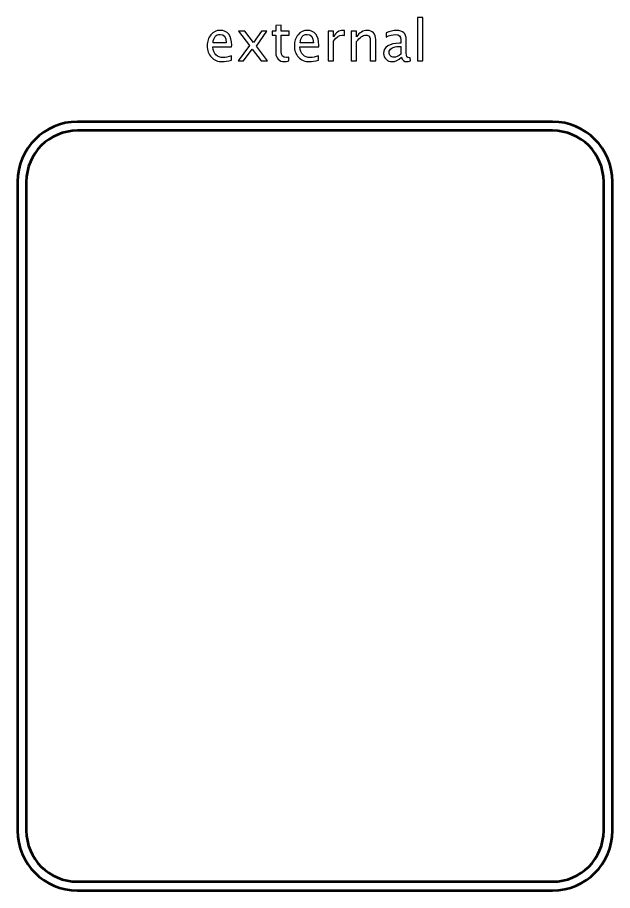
# Model space of a CAD drawing. Header units: centimetres. Extents: x -201 to 63, y -83 to 73.
# Drawn here: x 27.8 to 41.2, y 31.85 to 51.5 of the extents above; entities that cross this region are included whole.
import ezdxf

# ---------------------------------------------------------------- set-up
doc = ezdxf.new("R2010")
doc.units = ezdxf.units.CM
doc.header["$MEASUREMENT"] = 0
doc.layers.add('Layer 1', color=7, linetype='Continuous')

msp = doc.modelspace()

# ---------------------------------------------------------------- linework, layer by layer
at = {"layer": 'Layer 1'}
for points, knots in [([(36.80483, 50.51805), (36.80483, 50.51805), (36.80483, 51.49722), (36.80483, 51.49722), (36.80483, 51.49722), (36.80483, 51.49722), (36.92675, 51.49722), (36.92675, 51.49722), (36.92675, 51.49722), (36.92675, 51.49722), (36.92675, 50.51805), (36.92675, 50.51805), (36.92675, 50.51805), (36.92675, 50.51805), (36.80483, 50.51805), (36.80483, 50.51805)], [0, 0, 0, 0, 0.2, 0.2, 0.2, 0.2, 0.4, 0.4, 0.4, 0.4, 0.6, 0.6, 0.6, 0.6, 1, 1, 1, 1]), ([(33.9141, 50.51826), (33.87642, 50.50789), (33.84362, 50.50281), (33.81589, 50.50281), (33.81589, 50.50281), (33.75366, 50.50281), (33.70519, 50.52059), (33.67047, 50.55615), (33.67047, 50.55615), (33.63555, 50.59171), (33.61819, 50.64103), (33.61819, 50.70432), (33.61819, 50.70432), (33.61819, 50.70432), (33.61819, 51.09971), (33.61819, 51.09971), (33.61819, 51.09971), (33.61819, 51.09971), (33.53395, 51.09971), (33.53395, 51.09971), (33.53395, 51.09971), (33.53395, 51.09971), (33.53395, 51.19115), (33.53395, 51.19115), (33.53395, 51.19115), (33.53395, 51.19115), (33.61819, 51.19115), (33.61819, 51.19115), (33.61819, 51.19115), (33.61819, 51.19115), (33.61819, 51.31286), (33.61819, 51.31286), (33.61819, 51.31286), (33.61819, 51.31286), (33.74011, 51.3245), (33.74011, 51.3245), (33.74011, 51.3245), (33.74011, 51.3245), (33.74011, 51.19115), (33.74011, 51.19115), (33.74011, 51.19115), (33.74011, 51.19115), (33.91664, 51.19115), (33.91664, 51.19115), (33.91664, 51.19115), (33.91664, 51.19115), (33.91664, 51.09971), (33.91664, 51.09971), (33.91664, 51.09971), (33.91664, 51.09971), (33.74011, 51.09971), (33.74011, 51.09971), (33.74011, 51.09971), (33.74011, 51.09971), (33.74011, 50.72633), (33.74011, 50.72633), (33.74011, 50.72633), (33.74011, 50.63828), (33.77842, 50.59425), (33.85483, 50.59425), (33.85483, 50.59425), (33.87113, 50.59425), (33.89082, 50.597), (33.9141, 50.60229), (33.9141, 50.60229), (33.9141, 50.60229), (33.9141, 50.51826), (33.9141, 50.51826)], [0, 0, 0, 0, 0.05555556, 0.05555556, 0.05555556, 0.05555556, 0.11111111, 0.11111111, 0.11111111, 0.11111111, 0.16666667, 0.16666667, 0.16666667, 0.16666667, 0.22222222, 0.22222222, 0.22222222, 0.22222222, 0.27777778, 0.27777778, 0.27777778, 0.27777778, 0.33333333, 0.33333333, 0.33333333, 0.33333333, 0.38888889, 0.38888889, 0.38888889, 0.38888889, 0.44444444, 0.44444444, 0.44444444, 0.44444444, 0.5, 0.5, 0.5, 0.5, 0.55555556, 0.55555556, 0.55555556, 0.55555556, 0.61111111, 0.61111111, 0.61111111, 0.61111111, 0.66666667, 0.66666667, 0.66666667, 0.66666667, 0.72222222, 0.72222222, 0.72222222, 0.72222222, 0.77777778, 0.77777778, 0.77777778, 0.77777778, 0.83333333, 0.83333333, 0.83333333, 0.83333333, 0.88888889, 0.88888889, 0.88888889, 0.88888889, 1, 1, 1, 1]), ([(32.62061, 50.53964), (32.5387, 50.51509), (32.46863, 50.50281), (32.41021, 50.50281), (32.41021, 50.50281), (32.31052, 50.50281), (32.22945, 50.53583), (32.16701, 50.60166), (32.16701, 50.60166), (32.10457, 50.66749), (32.07324, 50.75279), (32.07324, 50.85778), (32.07324, 50.85778), (32.07324, 50.95959), (32.10076, 51.0432), (32.156, 51.1086), (32.156, 51.1086), (32.21125, 51.17379), (32.28194, 51.20639), (32.36809, 51.20639), (32.36809, 51.20639), (32.44958, 51.20639), (32.51266, 51.17739), (32.55711, 51.1194), (32.55711, 51.1194), (32.60156, 51.0614), (32.62379, 50.97927), (32.62379, 50.8728), (32.62379, 50.8728), (32.62379, 50.8728), (32.62315, 50.83555), (32.62315, 50.83555), (32.62315, 50.83555), (32.62315, 50.83555), (32.1977, 50.83555), (32.1977, 50.83555), (32.1977, 50.83555), (32.21548, 50.67468), (32.29401, 50.59425), (32.43307, 50.59425), (32.43307, 50.59425), (32.48409, 50.59425), (32.54653, 50.60864), (32.62061, 50.63743), (32.62061, 50.63743), (32.62061, 50.63743), (32.62061, 50.53964), (32.62061, 50.53964)], [0, 0, 0, 0, 0.07692308, 0.07692308, 0.07692308, 0.07692308, 0.15384615, 0.15384615, 0.15384615, 0.15384615, 0.23076923, 0.23076923, 0.23076923, 0.23076923, 0.30769231, 0.30769231, 0.30769231, 0.30769231, 0.38461538, 0.38461538, 0.38461538, 0.38461538, 0.46153846, 0.46153846, 0.46153846, 0.46153846, 0.53846154, 0.53846154, 0.53846154, 0.53846154, 0.61538462, 0.61538462, 0.61538462, 0.61538462, 0.69230769, 0.69230769, 0.69230769, 0.69230769, 0.76923077, 0.76923077, 0.76923077, 0.76923077, 0.84615385, 0.84615385, 0.84615385, 0.84615385, 1, 1, 1, 1]), ([(32.20405, 50.92699), (32.20405, 50.92699), (32.50123, 50.92699), (32.50123, 50.92699), (32.50123, 50.92699), (32.50123, 51.0523), (32.45445, 51.11495), (32.36111, 51.11495), (32.36111, 51.11495), (32.26713, 51.11495), (32.21485, 51.0523), (32.20405, 50.92699)], [0, 0, 0, 0, 0.25, 0.25, 0.25, 0.25, 0.5, 0.5, 0.5, 0.5, 1, 1, 1, 1]), ([(32.76687, 50.51805), (32.76687, 50.51805), (33.0232, 50.8654), (33.0232, 50.8654), (33.0232, 50.8654), (33.0232, 50.8654), (32.77449, 51.19115), (32.77449, 51.19115), (32.77449, 51.19115), (32.77449, 51.19115), (32.91991, 51.19115), (32.91991, 51.19115), (32.91991, 51.19115), (32.91991, 51.19115), (33.11633, 50.93186), (33.11633, 50.93186), (33.11633, 50.93186), (33.11633, 50.93186), (33.29413, 51.19115), (33.29413, 51.19115), (33.29413, 51.19115), (33.29413, 51.19115), (33.4133, 51.19115), (33.4133, 51.19115), (33.4133, 51.19115), (33.4133, 51.19115), (33.18047, 50.84973), (33.18047, 50.84973), (33.18047, 50.84973), (33.18047, 50.84973), (33.43362, 50.51805), (33.43362, 50.51805), (33.43362, 50.51805), (33.43362, 50.51805), (33.28821, 50.51805), (33.28821, 50.51805), (33.28821, 50.51805), (33.28821, 50.51805), (33.08543, 50.78475), (33.08543, 50.78475), (33.08543, 50.78475), (33.08543, 50.78475), (32.88921, 50.51805), (32.88921, 50.51805), (32.88921, 50.51805), (32.88921, 50.51805), (32.76687, 50.51805), (32.76687, 50.51805)], [0, 0, 0, 0, 0.07692308, 0.07692308, 0.07692308, 0.07692308, 0.15384615, 0.15384615, 0.15384615, 0.15384615, 0.23076923, 0.23076923, 0.23076923, 0.23076923, 0.30769231, 0.30769231, 0.30769231, 0.30769231, 0.38461538, 0.38461538, 0.38461538, 0.38461538, 0.46153846, 0.46153846, 0.46153846, 0.46153846, 0.53846154, 0.53846154, 0.53846154, 0.53846154, 0.61538462, 0.61538462, 0.61538462, 0.61538462, 0.69230769, 0.69230769, 0.69230769, 0.69230769, 0.76923077, 0.76923077, 0.76923077, 0.76923077, 0.84615385, 0.84615385, 0.84615385, 0.84615385, 1, 1, 1, 1]), ([(34.58212, 50.53964), (34.50021, 50.51509), (34.43014, 50.50281), (34.37172, 50.50281), (34.37172, 50.50281), (34.27203, 50.50281), (34.19096, 50.53583), (34.12852, 50.60166), (34.12852, 50.60166), (34.06608, 50.66749), (34.03475, 50.75279), (34.03475, 50.85778), (34.03475, 50.85778), (34.03475, 50.95959), (34.06227, 51.0432), (34.11751, 51.1086), (34.11751, 51.1086), (34.17276, 51.17379), (34.24345, 51.20639), (34.3296, 51.20639), (34.3296, 51.20639), (34.41109, 51.20639), (34.47417, 51.17739), (34.51862, 51.1194), (34.51862, 51.1194), (34.56307, 51.0614), (34.5853, 50.97927), (34.5853, 50.8728), (34.5853, 50.8728), (34.5853, 50.8728), (34.58466, 50.83555), (34.58466, 50.83555), (34.58466, 50.83555), (34.58466, 50.83555), (34.15921, 50.83555), (34.15921, 50.83555), (34.15921, 50.83555), (34.17699, 50.67468), (34.25552, 50.59425), (34.39458, 50.59425), (34.39458, 50.59425), (34.4456, 50.59425), (34.50804, 50.60864), (34.58212, 50.63743), (34.58212, 50.63743), (34.58212, 50.63743), (34.58212, 50.53964), (34.58212, 50.53964)], [0, 0, 0, 0, 0.07692308, 0.07692308, 0.07692308, 0.07692308, 0.15384615, 0.15384615, 0.15384615, 0.15384615, 0.23076923, 0.23076923, 0.23076923, 0.23076923, 0.30769231, 0.30769231, 0.30769231, 0.30769231, 0.38461538, 0.38461538, 0.38461538, 0.38461538, 0.46153846, 0.46153846, 0.46153846, 0.46153846, 0.53846154, 0.53846154, 0.53846154, 0.53846154, 0.61538462, 0.61538462, 0.61538462, 0.61538462, 0.69230769, 0.69230769, 0.69230769, 0.69230769, 0.76923077, 0.76923077, 0.76923077, 0.76923077, 0.84615385, 0.84615385, 0.84615385, 0.84615385, 1, 1, 1, 1]), ([(34.16556, 50.92699), (34.16556, 50.92699), (34.46274, 50.92699), (34.46274, 50.92699), (34.46274, 50.92699), (34.46274, 51.0523), (34.41596, 51.11495), (34.32262, 51.11495), (34.32262, 51.11495), (34.22864, 51.11495), (34.17636, 51.0523), (34.16556, 50.92699)], [0, 0, 0, 0, 0.25, 0.25, 0.25, 0.25, 0.5, 0.5, 0.5, 0.5, 1, 1, 1, 1]), ([(34.79569, 50.51805), (34.79569, 50.51805), (34.79569, 51.19115), (34.79569, 51.19115), (34.79569, 51.19115), (34.79569, 51.19115), (34.91761, 51.19115), (34.91761, 51.19115), (34.91761, 51.19115), (34.91761, 51.19115), (34.91761, 51.06394), (34.91761, 51.06394), (34.91761, 51.06394), (34.96608, 51.15813), (35.03636, 51.20512), (35.12864, 51.20512), (35.12864, 51.20512), (35.14113, 51.20512), (35.15425, 51.20406), (35.1678, 51.20195), (35.1678, 51.20195), (35.1678, 51.20195), (35.1678, 51.08786), (35.1678, 51.08786), (35.1678, 51.08786), (35.14663, 51.09484), (35.12801, 51.09844), (35.11192, 51.09844), (35.11192, 51.09844), (35.03445, 51.09844), (34.96968, 51.05272), (34.91761, 50.96107), (34.91761, 50.96107), (34.91761, 50.96107), (34.91761, 50.51805), (34.91761, 50.51805), (34.91761, 50.51805), (34.91761, 50.51805), (34.79569, 50.51805), (34.79569, 50.51805)], [0, 0, 0, 0, 0.09090909, 0.09090909, 0.09090909, 0.09090909, 0.18181818, 0.18181818, 0.18181818, 0.18181818, 0.27272727, 0.27272727, 0.27272727, 0.27272727, 0.36363636, 0.36363636, 0.36363636, 0.36363636, 0.45454545, 0.45454545, 0.45454545, 0.45454545, 0.54545455, 0.54545455, 0.54545455, 0.54545455, 0.63636364, 0.63636364, 0.63636364, 0.63636364, 0.72727273, 0.72727273, 0.72727273, 0.72727273, 0.81818182, 0.81818182, 0.81818182, 0.81818182, 1, 1, 1, 1]), ([(35.31533, 50.51805), (35.31533, 50.51805), (35.31533, 51.19115), (35.31533, 51.19115), (35.31533, 51.19115), (35.31533, 51.19115), (35.43725, 51.19115), (35.43725, 51.19115), (35.43725, 51.19115), (35.43725, 51.19115), (35.43725, 51.06394), (35.43725, 51.06394), (35.43725, 51.06394), (35.50181, 51.15813), (35.58097, 51.20512), (35.67453, 51.20512), (35.67453, 51.20512), (35.73337, 51.20512), (35.78015, 51.18671), (35.81465, 51.14966), (35.81465, 51.14966), (35.84915, 51.11283), (35.86651, 51.06309), (35.86651, 51.00086), (35.86651, 51.00086), (35.86651, 51.00086), (35.86651, 50.51805), (35.86651, 50.51805), (35.86651, 50.51805), (35.86651, 50.51805), (35.74459, 50.51805), (35.74459, 50.51805), (35.74459, 50.51805), (35.74459, 50.51805), (35.74459, 50.96107), (35.74459, 50.96107), (35.74459, 50.96107), (35.74459, 51.01102), (35.73718, 51.04658), (35.72258, 51.06775), (35.72258, 51.06775), (35.70776, 51.08913), (35.68342, 51.09971), (35.64934, 51.09971), (35.64934, 51.09971), (35.57441, 51.09971), (35.50371, 51.05082), (35.43725, 50.95303), (35.43725, 50.95303), (35.43725, 50.95303), (35.43725, 50.51805), (35.43725, 50.51805), (35.43725, 50.51805), (35.43725, 50.51805), (35.31533, 50.51805), (35.31533, 50.51805)], [0, 0, 0, 0, 0.06666667, 0.06666667, 0.06666667, 0.06666667, 0.13333333, 0.13333333, 0.13333333, 0.13333333, 0.2, 0.2, 0.2, 0.2, 0.26666667, 0.26666667, 0.26666667, 0.26666667, 0.33333333, 0.33333333, 0.33333333, 0.33333333, 0.4, 0.4, 0.4, 0.4, 0.46666667, 0.46666667, 0.46666667, 0.46666667, 0.53333333, 0.53333333, 0.53333333, 0.53333333, 0.6, 0.6, 0.6, 0.6, 0.66666667, 0.66666667, 0.66666667, 0.66666667, 0.73333333, 0.73333333, 0.73333333, 0.73333333, 0.8, 0.8, 0.8, 0.8, 0.86666667, 0.86666667, 0.86666667, 0.86666667, 1, 1, 1, 1]), ([(36.4505, 50.60378), (36.37727, 50.53647), (36.30678, 50.50281), (36.23905, 50.50281), (36.23905, 50.50281), (36.18338, 50.50281), (36.13702, 50.52017), (36.10041, 50.55509), (36.10041, 50.55509), (36.06358, 50.59002), (36.04516, 50.63404), (36.04516, 50.68717), (36.04516, 50.68717), (36.04516, 50.76062), (36.07606, 50.81714), (36.13787, 50.85651), (36.13787, 50.85651), (36.19968, 50.89588), (36.28837, 50.91556), (36.40394, 50.91556), (36.40394, 50.91556), (36.40394, 50.91556), (36.43251, 50.91556), (36.43251, 50.91556), (36.43251, 50.91556), (36.43251, 50.91556), (36.43251, 50.99663), (36.43251, 50.99663), (36.43251, 50.99663), (36.43251, 51.07473), (36.39187, 51.11368), (36.31038, 51.11368), (36.31038, 51.11368), (36.2473, 51.11368), (36.1783, 51.09378), (36.10358, 51.05399), (36.10358, 51.05399), (36.10358, 51.05399), (36.10358, 51.15432), (36.10358, 51.15432), (36.10358, 51.15432), (36.18571, 51.18819), (36.26318, 51.20512), (36.33578, 51.20512), (36.33578, 51.20512), (36.4105, 51.20512), (36.46574, 51.18819), (36.50109, 51.15411), (36.50109, 51.15411), (36.53665, 51.12003), (36.55443, 51.06754), (36.55443, 50.99663), (36.55443, 50.99663), (36.55443, 50.99663), (36.55443, 50.69246), (36.55443, 50.69246), (36.55443, 50.69246), (36.55443, 50.62283), (36.57581, 50.5879), (36.61878, 50.5879), (36.61878, 50.5879), (36.62407, 50.5879), (36.6319, 50.58875), (36.64227, 50.59044), (36.64227, 50.59044), (36.64227, 50.59044), (36.65095, 50.52271), (36.65095, 50.52271), (36.65095, 50.52271), (36.62322, 50.50937), (36.59274, 50.50281), (36.5593, 50.50281), (36.5593, 50.50281), (36.50236, 50.50281), (36.46617, 50.53647), (36.4505, 50.60378)], [0, 0, 0, 0, 0.05, 0.05, 0.05, 0.05, 0.1, 0.1, 0.1, 0.1, 0.15, 0.15, 0.15, 0.15, 0.2, 0.2, 0.2, 0.2, 0.25, 0.25, 0.25, 0.25, 0.3, 0.3, 0.3, 0.3, 0.35, 0.35, 0.35, 0.35, 0.4, 0.4, 0.4, 0.4, 0.45, 0.45, 0.45, 0.45, 0.5, 0.5, 0.5, 0.5, 0.55, 0.55, 0.55, 0.55, 0.6, 0.6, 0.6, 0.6, 0.65, 0.65, 0.65, 0.65, 0.7, 0.7, 0.7, 0.7, 0.75, 0.75, 0.75, 0.75, 0.8, 0.8, 0.8, 0.8, 0.85, 0.85, 0.85, 0.85, 0.9, 0.9, 0.9, 0.9, 1, 1, 1, 1]), ([(36.43251, 50.67024), (36.43251, 50.67024), (36.43251, 50.84317), (36.43251, 50.84317), (36.43251, 50.84317), (36.43251, 50.84317), (36.39335, 50.84444), (36.39335, 50.84444), (36.39335, 50.84444), (36.32562, 50.84444), (36.27101, 50.83195), (36.22931, 50.80698), (36.22931, 50.80698), (36.18782, 50.78179), (36.16708, 50.74856), (36.16708, 50.70707), (36.16708, 50.70707), (36.16708, 50.67807), (36.17745, 50.65352), (36.19798, 50.63341), (36.19798, 50.63341), (36.21873, 50.6133), (36.24392, 50.60314), (36.27376, 50.60314), (36.27376, 50.60314), (36.32456, 50.60314), (36.37748, 50.62558), (36.43251, 50.67024)], [0, 0, 0, 0, 0.125, 0.125, 0.125, 0.125, 0.25, 0.25, 0.25, 0.25, 0.375, 0.375, 0.375, 0.375, 0.5, 0.5, 0.5, 0.5, 0.625, 0.625, 0.625, 0.625, 0.75, 0.75, 0.75, 0.75, 1, 1, 1, 1])]:
    msp.add_open_spline(points, degree=3, knots=knots, dxfattribs=at)
at = {"layer": 'Layer 1', "lineweight": 53}
for points in [[(27.8, 33.2), (27.8, 33.2), (27.8, 47.8), (27.8, 47.8), (27.8, 47.8), (27.8, 48.54559), (28.40441, 49.15), (29.15, 49.15), (29.15, 49.15), (29.15, 49.15), (39.85, 49.15), (39.85, 49.15), (39.85, 49.15), (40.59559, 49.15), (41.2, 48.54559), (41.2, 47.8), (41.2, 47.8), (41.2, 47.8), (41.2, 33.2), (41.2, 33.2), (41.2, 33.2), (41.2, 32.45441), (40.59559, 31.85), (39.85, 31.85), (39.85, 31.85), (39.85, 31.85), (29.15, 31.85), (29.15, 31.85), (29.15, 31.85), (28.40441, 31.85), (27.8, 32.45441), (27.8, 33.2)], [(28, 33.2), (28, 33.2), (28, 47.8), (28, 47.8), (28, 47.8), (28, 48.43513), (28.51487, 48.95), (29.15, 48.95), (29.15, 48.95), (29.15, 48.95), (39.85, 48.95), (39.85, 48.95), (39.85, 48.95), (40.48513, 48.95), (41, 48.43513), (41, 47.8), (41, 47.8), (41, 47.8), (41, 33.2), (41, 33.2), (41, 33.2), (41, 32.56487), (40.48513, 32.05), (39.85, 32.05), (39.85, 32.05), (39.85, 32.05), (29.15, 32.05), (29.15, 32.05), (29.15, 32.05), (28.51487, 32.05), (28, 32.56487), (28, 33.2)]]:
    msp.add_open_spline(points, degree=3, knots=[0, 0, 0, 0, 0.11111111, 0.11111111, 0.11111111, 0.11111111, 0.22222222, 0.22222222, 0.22222222, 0.22222222, 0.33333333, 0.33333333, 0.33333333, 0.33333333, 0.44444444, 0.44444444, 0.44444444, 0.44444444, 0.55555556, 0.55555556, 0.55555556, 0.55555556, 0.66666667, 0.66666667, 0.66666667, 0.66666667, 0.77777778, 0.77777778, 0.77777778, 0.77777778, 1, 1, 1, 1], dxfattribs=at)

doc.saveas('drawing.dxf')
